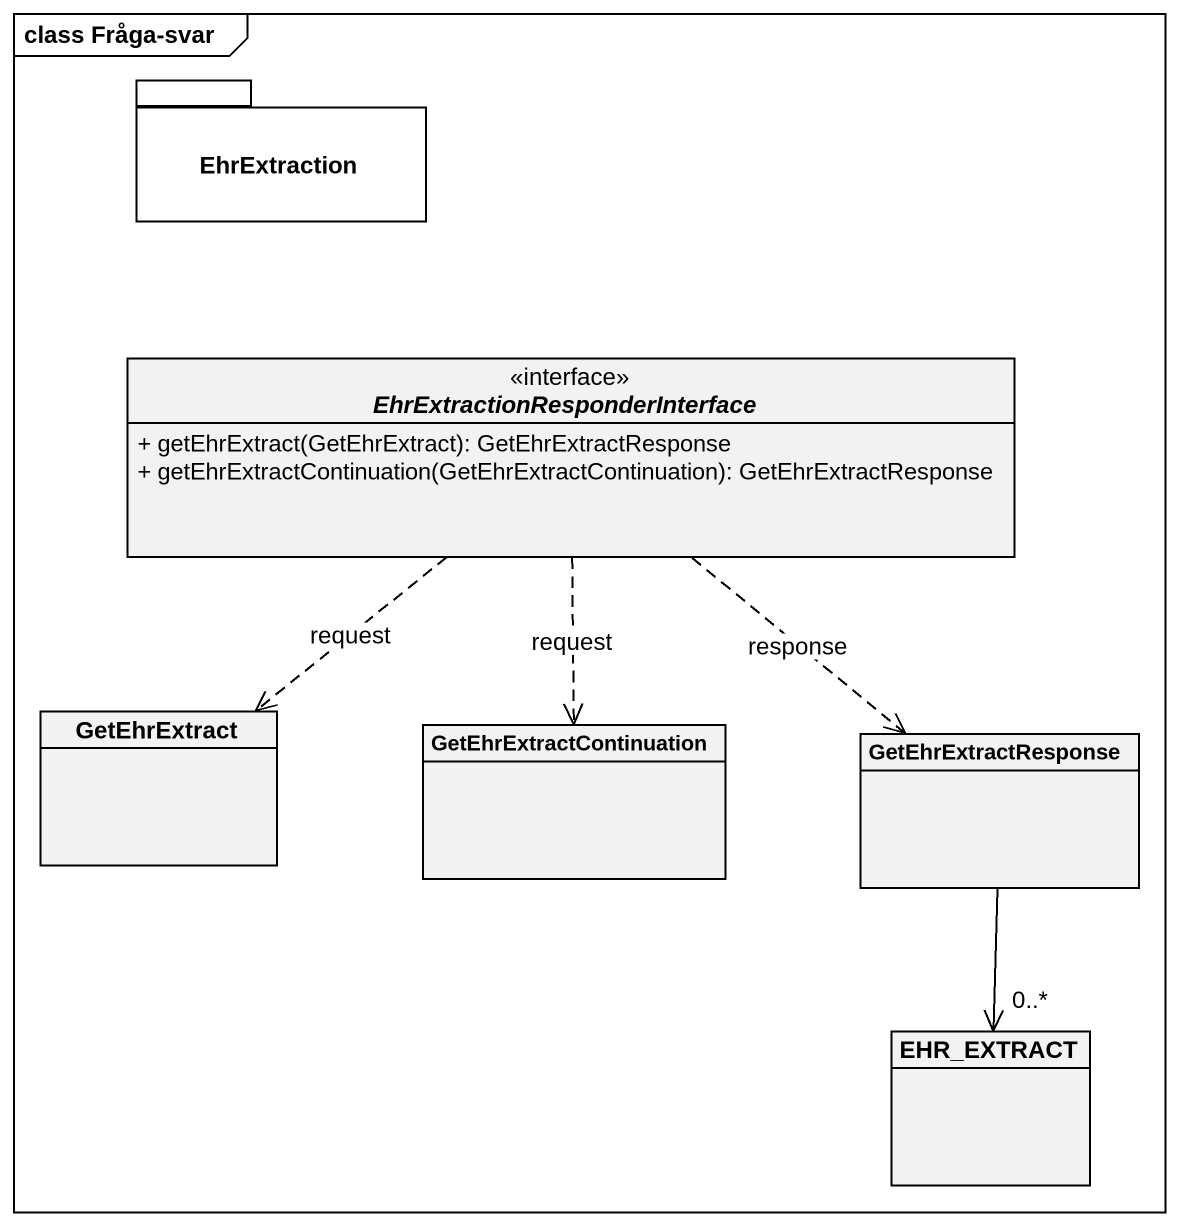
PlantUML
@startuml
mainframe class Fråga-svar
hide circle
hide empty members
skinparam classAttributeIconSize 0
package EhrExtraction {
}
interface "EhrExtractionResponderInterface" as EhrExtractionResponderInterf <<interface>> {
  + getEhrExtract(GetEhrExtract): GetEhrExtractResponse
  + getEhrExtractContinuation(GetEhrExtractContinuation): GetEhrExtractResponse
}
class GetEhrExtract
class GetEhrExtractContinuation
class GetEhrExtractResponse
class EHR_EXTRACT
EhrExtractionResponderInterf ..> GetEhrExtract : request
EhrExtractionResponderInterf ..> GetEhrExtractContinuation : request
EhrExtractionResponderInterf ..> GetEhrExtractResponse : response
GetEhrExtractResponse --> "0..*" EHR_EXTRACT
@enduml
